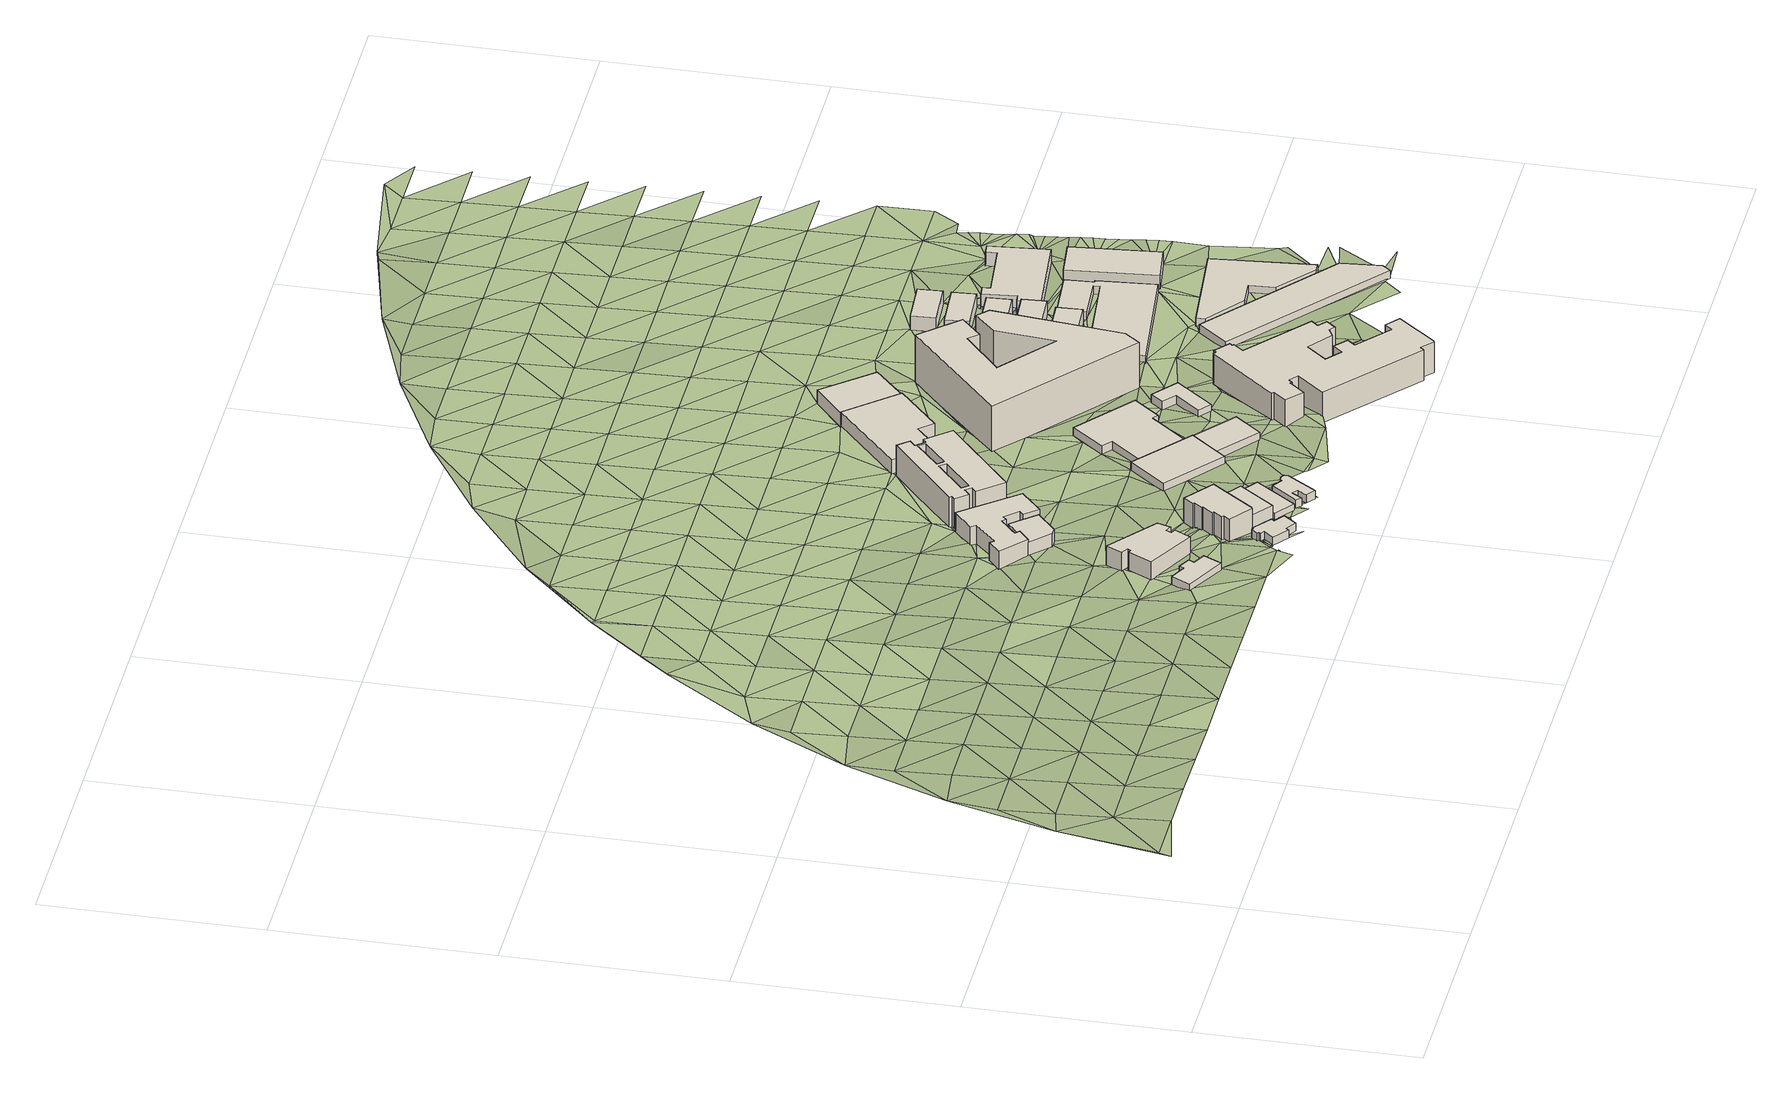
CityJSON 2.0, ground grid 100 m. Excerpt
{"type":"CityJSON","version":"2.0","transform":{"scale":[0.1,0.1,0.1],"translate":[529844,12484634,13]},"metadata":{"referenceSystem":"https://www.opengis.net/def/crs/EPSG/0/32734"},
"CityObjects":{
"building1":{"type":"Building","attributes":{"address":"2 Hares Avenue Salt River Cape Town","building":"house","building:levels":1,"building_height":4.1,"plus_code":"4FRW3F94+2GC","ground_height":26.88,"roof_height":30.98},"geometry":[{"type":"Solid","lod":"1","boundaries":[[[[0,1,2,3]],[[1,4,5,2]],[[4,6,7,5]],[[6,8,9,7]],[[8,10,11,9]],[[10,12,13,11]],[[12,14,15,13]],[[14,0,3,15]],[[3,2,5,7,9,11,13,15]],[[14,12,10,8,6,4,1,0]]]]}]},
"building2":{"type":"Building","attributes":{"address":"326 Victoria Road Salt River Cape Town","building":"apartments","building:levels":3,"building_height":9.7,"plus_code":"4FRW3F94+4H6","ground_height":25.45,"roof_height":35.15},"geometry":[{"type":"Solid","lod":"1","boundaries":[[[[16,17,18,19]],[[17,20,21,18]],[[20,22,23,21]],[[22,24,25,23]],[[24,26,27,25]],[[26,28,29,27]],[[28,30,31,29]],[[30,32,33,31]],[[32,34,35,33]],[[34,36,37,35]],[[36,38,39,37]],[[38,16,19,39]],[[19,18,21,23,25,27,29,31,33,35,37,39]],[[38,36,34,32,30,28,26,24,22,20,17,16]]]]}]},
"building3":{"type":"Building","attributes":{"address":"Hares Avenue Salt River Cape Town","building":"house","building:levels":1,"building_height":4.1,"plus_code":"4FRW3F84+WMF","ground_height":27.66,"roof_height":31.76},"geometry":[{"type":"Solid","lod":"1","boundaries":[[[[40,41,42,43]],[[41,44,45,42]],[[44,46,47,45]],[[46,48,49,47]],[[48,50,51,49]],[[50,52,53,51]],[[52,54,55,53]],[[54,56,57,55]],[[56,58,59,57]],[[58,60,61,59]],[[60,62,63,61]],[[62,64,65,63]],[[64,66,67,65]],[[66,40,43,67]],[[43,42,45,47,49,51,53,55,57,59,61,63,65,67]],[[66,64,62,60,58,56,54,52,50,48,46,44,41,40]]]]}]},
"building4":{"type":"Building","attributes":{"address":"259 Victoria Road Salt River 7925 Salt River","building":"retail","building:levels":2,"building_height":6.9,"plus_code":"4FRW3F94+8J2","ground_height":22.72,"roof_height":29.62},"geometry":[{"type":"Solid","lod":"1","boundaries":[[[[68,69,70,71]],[[69,72,73,70]],[[72,74,75,73]],[[74,76,77,75]],[[76,78,79,77]],[[78,68,71,79]],[[71,70,73,75,77,79]],[[78,76,74,72,69,68]]]]}]},
"building5":{"type":"Building","attributes":{"building":"commercial","building:levels":4,"building_height":12.5,"plus_code":"4FRW3F94+2M9","ground_height":25.66,"roof_height":38.16},"geometry":[{"type":"Solid","lod":"1","boundaries":[[[[80,81,82,83]],[[81,84,85,82]],[[84,86,87,85]],[[86,88,89,87]],[[88,90,91,89]],[[90,92,93,91]],[[92,94,95,93]],[[94,96,97,95]],[[96,98,99,97]],[[98,100,101,99]],[[100,102,103,101]],[[102,104,105,103]],[[104,106,107,105]],[[106,80,83,107]],[[83,82,85,87,89,91,93,95,97,99,101,103,105,107]],[[106,104,102,100,98,96,94,92,90,88,86,84,81,80]]]]}]},
"building6":{"type":"Building","attributes":{"address":"256 Victoria Road Salt River Cape Town","building":"office","building:levels":3,"building_height":9.7,"plus_code":"4FRW3F94+9J7","ground_height":21.53,"roof_height":31.23},"geometry":[{"type":"Solid","lod":"1","boundaries":[[[[108,109,110,111]],[[109,112,113,110]],[[112,114,115,113]],[[114,116,117,115]],[[116,118,119,117]],[[118,120,121,119]],[[120,122,123,121]],[[122,124,125,123]],[[124,126,127,125]],[[126,128,129,127]],[[128,130,131,129]],[[130,132,133,131]],[[132,134,135,133]],[[134,136,137,135]],[[136,138,139,137]],[[138,108,111,139]],[[111,110,113,115,117,119,121,123,125,127,129,131,133,135,137,139]],[[138,136,134,132,130,128,126,124,122,120,118,116,114,112,109,108]]]]}]},
"building7":{"type":"Building","attributes":{"building":"retail","building:levels":2,"building_height":6.9,"plus_code":"4FRW3F84+XPP","ground_height":26.93,"roof_height":33.83},"geometry":[{"type":"Solid","lod":"1","boundaries":[[[[140,141,142,143]],[[141,144,145,142]],[[144,146,147,145]],[[146,140,143,147]],[[143,142,145,147]],[[146,144,141,140]]]]}]},
"building8":{"type":"Building","attributes":{"address":"Salt River","building":"retail","building:levels":1,"building_height":4.1,"plus_code":"4FRW3F84+XQ4","ground_height":26.2,"roof_height":30.3},"geometry":[{"type":"Solid","lod":"1","boundaries":[[[[148,149,150,151]],[[149,152,153,150]],[[152,154,155,153]],[[154,156,157,155]],[[156,158,159,157]],[[158,148,151,159]],[[151,150,153,155,157,159]],[[158,156,154,152,149,148]]]]}]},
"building9":{"type":"Building","attributes":{"address":"Salt River","building":"house","building:levels":1,"building_height":4.1,"plus_code":"4FRW3F84+WRF","ground_height":27.45,"roof_height":31.55},"geometry":[{"type":"Solid","lod":"1","boundaries":[[[[160,161,162,163]],[[161,164,165,162]],[[164,166,167,165]],[[166,168,169,167]],[[168,170,171,169]],[[170,172,173,171]],[[172,174,175,173]],[[174,176,177,175]],[[176,178,179,177]],[[178,180,181,179]],[[180,182,183,181]],[[182,160,163,183]],[[163,162,165,167,169,171,173,175,177,179,181,183]],[[182,180,178,176,174,172,170,168,166,164,161,160]]]]}]},
"building10":{"type":"Building","attributes":{"address":"Manhattan Centre 60 Hopkins Street Salt River Cape Town","building":"industrial","building:levels":5,"building_height":15.3,"plus_code":"4FRW3F94+CQP","ground_height":20.3,"roof_height":35.6},"geometry":[{"type":"Solid","lod":"1","boundaries":[[[[184,185,186,187]],[[185,188,189,186]],[[188,190,191,189]],[[190,192,193,191]],[[192,194,195,193]],[[194,196,197,195]],[[196,198,199,197]],[[198,200,201,199]],[[200,202,203,201]],[[202,204,205,203]],[[204,206,207,205]],[[206,208,209,207]],[[208,210,211,209]],[[210,184,187,211]],[[212,213,214,215]],[[213,216,217,214]],[[216,218,219,217]],[[218,212,215,219]],[[220,221,222,223]],[[221,224,225,222]],[[224,226,227,225]],[[226,220,223,227]],[[187,186,189,191,193,195,197,199,201,203,205,207,209,211],[215,214,217,219],[223,222,225,227]],[[210,208,206,204,202,200,198,196,194,192,190,188,185,184],[218,216,213,212],[226,224,221,220]]]]}]},
"building11":{"type":"Building","attributes":{"address":"261B Victoria Road Salt River Cape Town","building":"retail","building:levels":1,"building_height":4.1,"plus_code":"4FRW3F94+4V9","ground_height":23.74,"roof_height":27.84},"geometry":[{"type":"Solid","lod":"1","boundaries":[[[[228,229,230,231]],[[229,232,233,230]],[[232,234,235,233]],[[234,236,237,235]],[[236,228,231,237]],[[231,230,233,235,237]],[[236,234,232,229,228]]]]}]},
"building12":{"type":"Building","attributes":{"address":"261 Victoria Road Salt River Cape Town","building":"retail","building:levels":1,"building_height":4.1,"plus_code":"4FRW3F94+3X5","ground_height":23.4,"roof_height":27.5},"geometry":[{"type":"Solid","lod":"1","boundaries":[[[[238,239,240,241]],[[239,242,243,240]],[[242,244,245,243]],[[244,238,241,245]],[[241,240,243,245]],[[244,242,239,238]]]]}]},
"building13":{"type":"Building","attributes":{"building":"industrial","building:levels":1,"building_height":4.1,"plus_code":"4FRW3F94+5XX","ground_height":22.03,"roof_height":26.13},"geometry":[{"type":"Solid","lod":"1","boundaries":[[[[246,247,248,249]],[[247,250,251,248]],[[250,252,253,251]],[[252,254,255,253]],[[254,256,257,255]],[[256,258,259,257]],[[258,260,261,259]],[[260,246,249,261]],[[249,248,251,253,255,257,259,261]],[[260,258,256,254,252,250,247,246]]]]}]},
"building14":{"type":"Building","attributes":{"address":"48 Hopkins Street Salt River Cape Town","building":"industrial","building:levels":2,"building_height":6.9,"plus_code":"4FRW3F94+JW5","ground_height":19.56,"roof_height":26.46},"geometry":[{"type":"Solid","lod":"1","boundaries":[[[[262,263,264,265]],[[263,266,267,264]],[[266,268,269,267]],[[268,270,271,269]],[[270,272,273,271]],[[272,274,275,273]],[[274,276,277,275]],[[276,262,265,277]],[[265,264,267,269,271,273,275,277]],[[276,274,272,270,268,266,263,262]]]]}]},
"building15":{"type":"Building","attributes":{"building":"yes","building:levels":1,"building_height":4.1,"plus_code":"4FRW3F95+44F","ground_height":21.53,"roof_height":25.63},"geometry":[{"type":"Solid","lod":"1","boundaries":[[[[278,279,280,281]],[[279,282,283,280]],[[282,284,285,283]],[[284,286,287,285]],[[286,288,289,287]],[[288,278,281,289]],[[281,280,283,285,287,289]],[[288,286,284,282,279,278]]]]}]},
"building16":{"type":"Building","attributes":{"address":"The Herringbone Salt River Cape Town","building":"apartments","building:levels":8,"building:flats":"398","building_height":23.7,"plus_code":"4FRW3F95+92G","ground_height":19.68,"roof_height":43.38},"geometry":[{"type":"Solid","lod":"1","boundaries":[[[[290,291,292,293]],[[291,294,295,292]],[[294,296,297,295]],[[296,298,299,297]],[[298,300,301,299]],[[300,302,303,301]],[[302,304,305,303]],[[304,306,307,305]],[[306,308,309,307]],[[308,310,311,309]],[[310,312,313,311]],[[312,290,293,313]],[[293,292,295,297,299,301,303,305,307,309,311,313]],[[312,310,308,306,304,302,300,298,296,294,291,290]]]]}]},
"building17":{"type":"Building","attributes":{"address":"Rex Trueform Office Park 263 Victoria Road Salt River 7925 Cape Town","building":"commercial","building:levels":5,"building_height":15.3,"plus_code":"4FRW3F85+W5V","ground_height":21.97,"roof_height":37.27},"geometry":[{"type":"Solid","lod":"1","boundaries":[[[[314,315,316,317]],[[315,318,319,316]],[[318,320,321,319]],[[320,322,323,321]],[[322,324,325,323]],[[324,326,327,325]],[[326,328,329,327]],[[328,330,331,329]],[[330,332,333,331]],[[332,334,335,333]],[[334,336,337,335]],[[336,338,339,337]],[[338,340,341,339]],[[340,342,343,341]],[[342,344,345,343]],[[344,346,347,345]],[[346,348,349,347]],[[348,350,351,349]],[[350,352,353,351]],[[352,354,355,353]],[[354,356,357,355]],[[356,358,359,357]],[[358,360,361,359]],[[360,362,363,361]],[[362,364,365,363]],[[364,366,367,365]],[[366,368,369,367]],[[368,370,371,369]],[[370,372,373,371]],[[372,374,375,373]],[[374,376,377,375]],[[376,378,379,377]],[[378,380,381,379]],[[380,382,383,381]],[[382,314,317,383]],[[317,316,319,321,323,325,327,329,331,333,335,337,339,341,343,345,347,349,351,353,355,357,359,361,363,365,367,369,371,373,375,377,379,381,383]],[[382,380,378,376,374,372,370,368,366,364,362,360,358,356,354,352,350,348,346,344,342,340,338,336,334,332,330,328,326,324,322,320,318,315,314]]]]}]},
"building18":{"type":"Building","attributes":{"address":"46 Hopkins Street Salt River Cape Town","building":"industrial","building:levels":2,"building_height":6.9,"plus_code":"4FRW3F95+J2G","ground_height":18.73,"roof_height":25.63},"geometry":[{"type":"Solid","lod":"1","boundaries":[[[[384,385,386,387]],[[385,388,389,386]],[[388,390,391,389]],[[390,384,387,391]],[[387,386,389,391]],[[390,388,385,384]]]]}]},
"building19":{"type":"Building","attributes":{"building":"retail","building:levels":2,"building_height":6.9,"plus_code":"4FRW3F95+984","ground_height":19.6,"roof_height":26.5},"geometry":[{"type":"Solid","lod":"1","boundaries":[[[[392,393,394,395]],[[393,396,397,394]],[[396,398,399,397]],[[398,392,395,399]],[[395,394,397,399]],[[398,396,393,392]]]]}]},
"building20":{"type":"Building","attributes":{"address":"33 Yew Street Salt River Cape Town","building":"industrial","building:levels":2,"building_height":6.9,"plus_code":"4FRW3F95+C85","ground_height":19.14,"roof_height":26.04},"geometry":[{"type":"Solid","lod":"1","boundaries":[[[[400,401,402,403]],[[401,404,405,402]],[[404,406,407,405]],[[406,400,403,407]],[[403,402,405,407]],[[406,404,401,400]]]]}]},
"building21":{"type":"Building","attributes":{"address":"Salt Orchard 45 Yew Street Salt River Cape Town","building":"retail","building:levels":1,"building_height":4.1,"plus_code":"4FRW3F95+79G","ground_height":19.11,"roof_height":23.21},"geometry":[{"type":"Solid","lod":"1","boundaries":[[[[408,409,410,411]],[[409,412,413,410]],[[412,414,415,413]],[[414,416,417,415]],[[416,418,419,417]],[[418,420,421,419]],[[420,422,423,421]],[[422,424,425,423]],[[424,426,427,425]],[[426,408,411,427]],[[411,410,413,415,417,419,421,423,425,427]],[[426,424,422,420,418,416,414,412,409,408]]]]}]},
"building22":{"type":"Building","attributes":{"building":"industrial","building:levels":1,"building_height":4.1,"plus_code":"4FRW3F95+2FP","ground_height":20.63,"roof_height":24.73},"geometry":[{"type":"Solid","lod":"1","boundaries":[[[[428,429,430,431]],[[429,432,433,430]],[[432,434,435,433]],[[434,436,437,435]],[[436,428,431,437]],[[431,430,433,435,437]],[[436,434,432,429,428]]]]}]},
"building23":{"type":"Building","attributes":{"address":"25 Yew Street Salt River Cape Town","building":"industrial","building:levels":2,"building_height":6.9,"plus_code":"4FRW3F95+F89","ground_height":19.14,"roof_height":26.04},"geometry":[{"type":"Solid","lod":"1","boundaries":[[[[438,439,440,441]],[[439,442,443,440]],[[442,444,445,443]],[[444,438,441,445]],[[441,440,443,445]],[[444,442,439,438]]]]}]},
"building24":{"type":"Building","attributes":{"address":"21 Yew Street Salt River Cape Town","building":"industrial","building:levels":2,"building_height":6.9,"plus_code":"4FRW3F95+G96","ground_height":18.76,"roof_height":25.66},"geometry":[{"type":"Solid","lod":"1","boundaries":[[[[446,447,448,449]],[[447,450,451,448]],[[450,452,453,451]],[[452,446,449,453]],[[449,448,451,453]],[[452,450,447,446]]]]}]},
"building25":{"type":"Building","attributes":{"address":"9 Yew Street Salt River Cape Town","building":"industrial","building:levels":2,"building_height":6.9,"plus_code":"4FRW3F95+H9C","ground_height":18.15,"roof_height":25.05},"geometry":[{"type":"Solid","lod":"1","boundaries":[[[[454,455,456,457]],[[455,458,459,456]],[[458,460,461,459]],[[460,454,457,461]],[[457,456,459,461]],[[460,458,455,454]]]]}]},
"building26":{"type":"Building","attributes":{"address":"Salt Orchard","building":"retail","building:levels":1,"building_height":4.1,"plus_code":"4FRW3F95+3HF","ground_height":19.33,"roof_height":23.43},"geometry":[{"type":"Solid","lod":"1","boundaries":[[[[462,463,464,465]],[[463,466,467,464]],[[466,468,469,467]],[[468,470,471,469]],[[470,472,473,471]],[[472,474,475,473]],[[474,476,477,475]],[[476,462,465,477]],[[465,464,467,469,471,473,475,477]],[[476,474,472,470,468,466,463,462]]]]}]},
"building27":{"type":"Building","attributes":{"address":"Zip Zap Academy 6 Shannon Street Salt River Cape Town","building":"office","building:levels":2,"building_height":6.9,"plus_code":"4FRW3F95+FF9","ground_height":17.15,"roof_height":24.05},"geometry":[{"type":"Solid","lod":"1","boundaries":[[[[478,479,480,481]],[[479,482,483,480]],[[482,484,485,483]],[[484,486,487,485]],[[486,488,489,487]],[[488,490,491,489]],[[490,492,493,491]],[[492,494,495,493]],[[494,496,497,495]],[[496,478,481,497]],[[481,480,483,485,487,489,491,493,495,497]],[[496,494,492,490,488,486,484,482,479,478]]]]}]},
"building28":{"type":"Building","attributes":{"address":"8 Briar Road Salt River Cape Town","building":"industrial","building:levels":2,"building_height":6.9,"plus_code":"4FRW3F95+8H6","ground_height":18.3,"roof_height":25.2},"geometry":[{"type":"Solid","lod":"1","boundaries":[[[[498,499,500,501]],[[499,502,503,500]],[[502,504,505,503]],[[504,498,501,505]],[[501,500,503,505]],[[504,502,499,498]]]]}]},
"terrain1":{"type":"TINRelief","geometry":[{"type":"CompositeSurface","lod":"1","boundaries":[[[506,507,508]],[[507,506,509]],[[510,506,508]],[[509,506,510]],[[510,511,509]],[[508,512,510]],[[513,509,511]],[[513,514,509]],[[510,515,511]],[[510,512,516]],[[510,516,515]],[[517,513,511]],[[511,515,517]],[[513,517,514]],[[518,516,512]],[[519,514,517]],[[520,515,516]],[[518,521,516]],[[514,519,522]],[[515,520,517]],[[516,521,520]],[[522,523,514]],[[519,517,524]],[[521,518,525]],[[520,526,517]],[[519,524,522]],[[524,517,526]],[[521,527,520]],[[521,525,528]],[[529,523,522]],[[529,522,524]],[[521,528,527]],[[526,520,530]],[[520,527,530]],[[531,523,529]],[[532,524,526]],[[533,528,525]],[[531,534,523]],[[524,532,529]],[[532,526,530]],[[528,535,527]],[[523,534,536]],[[528,533,535]],[[529,537,531]],[[529,532,538]],[[530,527,539]],[[527,535,540]],[[529,538,537]],[[534,531,541]],[[527,540,539]],[[532,530,542]],[[535,533,543]],[[541,531,537]],[[541,536,534]],[[542,538,532]],[[542,530,539]],[[543,540,535]],[[533,544,543]],[[545,537,538]],[[546,536,541]],[[547,539,540]],[[545,538,542]],[[547,540,543]],[[541,537,548]],[[545,549,537]],[[536,546,550]],[[551,542,539]],[[547,552,539]],[[553,543,544]],[[548,546,541]],[[548,537,549]],[[551,539,552]],[[554,545,542]],[[553,544,555]],[[556,547,543]],[[557,546,548]],[[554,542,551]],[[558,549,545]],[[556,543,553]],[[559,552,547]],[[546,560,550]],[[546,557,560]],[[545,554,558]],[[561,548,549]],[[551,552,559]],[[547,556,559]],[[555,562,553]],[[561,549,558]],[[563,557,548]],[[554,551,564]],[[550,560,565]],[[553,566,556]],[[564,551,559]],[[563,548,561]],[[566,553,562]],[[567,560,557]],[[558,554,568]],[[556,569,559]],[[564,568,554]],[[557,563,567]],[[569,556,566]],[[565,570,550]],[[565,560,571]],[[561,558,572]],[[564,559,573]],[[568,572,558]],[[574,566,562]],[[567,571,560]],[[559,569,573]],[[563,561,575]],[[566,576,569]],[[572,575,561]],[[576,566,574]],[[568,564,577]],[[571,570,565]],[[564,573,578]],[[14,569,576]],[[567,563,579]],[[568,577,572]],[[575,579,563]],[[577,564,578]],[[569,14,580]],[[581,573,569]],[[582,576,574]],[[570,571,583]],[[581,569,580]],[[571,567,584]],[[580,14,10]],[[10,14,585]],[[579,586,567]],[[575,572,587]],[[578,573,588]],[[572,577,589]],[[590,580,10]],[[583,571,584]],[[574,591,582]],[[584,567,586]],[[581,588,573]],[[579,575,587]],[[574,592,591]],[[580,593,581]],[[572,589,587]],[[594,590,595]],[[596,577,578]],[[597,580,590]],[[593,598,581]],[[570,583,599]],[[593,600,598]],[[578,588,601]],[[591,602,582]],[[594,597,590]],[[594,582,603]],[[588,581,28]],[[586,579,604]],[[578,601,596]],[[605,583,584]],[[591,606,607]],[[603,582,602]],[[577,608,589]],[[587,604,579]],[[597,594,603]],[[609,602,610]],[[608,577,596]],[[583,605,599]],[[611,602,609]],[[612,613,609]],[[614,612,609]],[[603,602,611]],[[611,609,613]],[[584,586,615]],[[587,589,616]],[[28,617,588]],[[612,618,613]],[[604,619,586]],[[620,596,601]],[[601,588,621]],[[622,623,624]],[[611,613,625]],[[609,626,614]],[[627,603,611]],[[628,597,603]],[[628,623,597]],[[629,624,623]],[[608,596,630]],[[608,616,589]],[[44,627,611]],[[631,570,599]],[[627,632,603]],[[605,584,615]],[[40,627,44]],[[633,632,627]],[[44,41,40]],[[617,28,634]],[[615,586,619]],[[628,603,632]],[[635,608,630]],[[620,601,621]],[[621,588,617]],[[629,623,636]],[[637,627,40]],[[638,604,587]],[[634,629,639]],[[640,628,632]],[[623,628,636]],[[641,637,40]],[[639,629,642]],[[616,638,587]],[[608,635,643]],[[599,605,644]],[[141,637,641]],[[629,636,642]],[[641,645,646]],[[616,608,647]],[[648,636,628]],[[86,634,639]],[[649,646,650]],[[651,619,604]],[[643,647,608]],[[617,652,621]],[[641,653,141]],[[615,644,605]],[[654,641,646]],[[655,656,78]],[[639,642,86]],[[642,636,90]],[[641,654,653]],[[649,654,646]],[[638,651,604]],[[657,652,617]],[[78,658,655]],[[647,128,616]],[[649,659,654]],[[660,634,86]],[[617,634,661]],[[658,78,662]],[[599,663,631]],[[652,657,664]],[[599,644,663]],[[659,649,665]],[[666,662,78]],[[667,615,619]],[[668,638,616]],[[669,662,666]],[[651,670,619]],[[666,78,664]],[[665,671,659]],[[617,661,657]],[[672,669,666]],[[657,673,664]],[[661,634,660]],[[128,668,616]],[[673,666,664]],[[615,667,644]],[[86,674,660]],[[667,619,670]],[[675,170,166]],[[671,160,659]],[[638,676,651]],[[170,168,166]],[[140,677,674]],[[657,678,673]],[[128,679,680]],[[128,681,679]],[[677,140,146]],[[676,638,668]],[[668,128,680]],[[682,680,679]],[[663,644,683]],[[659,160,156]],[[681,128,684]],[[657,661,678]],[[651,685,670]],[[686,681,687]],[[667,683,644]],[[687,681,684]],[[678,684,673]],[[688,660,674]],[[687,689,686]],[[690,174,172]],[[663,691,631]],[[661,660,692]],[[685,651,676]],[[160,182,180]],[[674,677,688]],[[156,160,180]],[[687,684,693]],[[694,690,695]],[[696,677,156]],[[156,180,178]],[[174,690,694]],[[683,697,663]],[[178,694,156]],[[692,660,688]],[[693,684,698]],[[178,176,694]],[[174,694,176]],[[688,677,696]],[[667,670,699]],[[696,156,694]],[[678,698,684]],[[700,670,685]],[[701,702,703]],[[704,676,668]],[[678,661,705]],[[668,680,194]],[[691,663,697]],[[692,705,661]],[[699,683,667]],[[699,670,700]],[[676,704,685]],[[691,706,631]],[[702,701,707]],[[678,708,698]],[[696,694,709]],[[688,696,710]],[[710,692,688]],[[711,712,713]],[[694,711,709]],[[697,683,714]],[[705,708,678]],[[705,692,229]],[[704,668,194]],[[715,713,712]],[[700,685,716]],[[717,693,698]],[[714,683,699]],[[696,709,710]],[[709,711,713]],[[716,685,704]],[[691,697,718]],[[719,720,220]],[[721,698,708]],[[229,708,705]],[[697,714,718]],[[699,700,722]],[[709,723,710]],[[724,700,716]],[[220,720,725]],[[713,715,726]],[[717,698,721]],[[708,229,247]],[[716,704,727]],[[229,728,247]],[[713,729,709]],[[706,691,730]],[[194,727,704]],[[229,731,728]],[[722,714,699]],[[718,730,691]],[[722,700,724]],[[723,709,729]],[[732,185,190]],[[185,192,190]],[[192,727,194]],[[733,721,708]],[[247,728,734]],[[735,728,731]],[[736,727,192]],[[192,185,736]],[[713,737,729]],[[733,708,247]],[[713,726,737]],[[738,716,727]],[[739,718,714]],[[738,724,716]],[[706,730,740]],[[741,717,721]],[[185,742,736]],[[714,722,743]],[[717,742,185]],[[736,742,744]],[[741,721,745]],[[739,714,743]],[[721,733,745]],[[746,730,718]],[[722,724,747]],[[733,247,246]],[[748,735,731]],[[737,749,729]],[[749,244,729]],[[726,750,737]],[[742,717,751]],[[747,724,738]],[[717,741,752]],[[753,731,244]],[[754,750,726]],[[749,737,755]],[[718,739,746]],[[745,733,246]],[[748,756,735]],[[748,731,753]],[[706,740,757]],[[244,749,755]],[[740,730,758]],[[743,722,759]],[[263,738,727]],[[755,737,760]],[[752,751,717]],[[751,761,742]],[[759,722,747]],[[762,244,755]],[[750,754,763]],[[746,758,730]],[[762,753,244]],[[748,753,764]],[[745,246,765]],[[766,750,767]],[[743,768,739]],[[750,763,767]],[[747,738,263]],[[762,764,753]],[[768,743,759]],[[745,769,741]],[[764,770,748]],[[770,771,748]],[[772,767,763]],[[748,771,773]],[[246,773,765]],[[758,757,740]],[[739,774,746]],[[762,755,775]],[[771,770,773]],[[764,282,770]],[[759,747,776]],[[774,739,768]],[[752,741,777]],[[778,751,752]],[[263,776,747]],[[765,769,745]],[[773,770,779]],[[758,746,780]],[[781,775,755]],[[768,759,782]],[[762,775,288]],[[780,746,774]],[[773,769,765]],[[769,773,779]],[[778,783,751]],[[759,776,782]],[[784,757,758]],[[776,263,390]],[[785,779,288]],[[774,768,786]],[[787,788,789]],[[775,781,288]],[[784,758,780]],[[769,779,785]],[[778,752,777]],[[787,790,788]],[[786,768,782]],[[791,288,781]],[[781,792,791]],[[793,780,774]],[[794,795,796]],[[787,797,790]],[[798,796,799]],[[784,800,757]],[[776,801,782]],[[787,802,797]],[[799,796,795]],[[803,783,778]],[[786,793,774]],[[776,390,801]],[[346,350,348]],[[785,288,804]],[[804,288,791]],[[805,769,785]],[[346,806,807]],[[791,350,807]],[[346,807,350]],[[784,780,808]],[[802,809,797]],[[769,805,810]],[[803,778,777]],[[786,782,811]],[[802,812,809]],[[807,806,813]],[[803,801,390]],[[797,809,814]],[[793,808,780]],[[791,807,804]],[[805,785,804]],[[801,811,782]],[[800,784,815]],[[800,816,757]],[[817,809,812]],[[793,786,818]],[[819,799,795]],[[820,821,813]],[[784,808,815]],[[809,817,821]],[[805,822,810]],[[823,803,777]],[[807,824,804]],[[786,811,818]],[[312,799,819]],[[801,803,823]],[[825,777,312]],[[807,813,826]],[[826,813,821]],[[824,807,826]],[[827,810,822]],[[828,810,827]],[[821,817,826]],[[777,825,823]],[[808,793,829]],[[815,830,800]],[[818,829,793]],[[805,804,831]],[[428,804,824]],[[811,801,832]],[[817,833,834]],[[823,835,801]],[[830,816,800]],[[827,822,836]],[[312,837,825]],[[819,837,312]],[[817,834,826]],[[815,808,838]],[[832,818,811]],[[834,824,826]],[[828,827,839]],[[828,840,819]],[[829,841,808]],[[801,835,832]],[[831,804,428]],[[828,839,842]],[[843,828,842]],[[822,392,836]],[[830,815,838]],[[825,844,823]],[[841,838,808]],[[840,828,843]],[[829,818,845]],[[837,819,840]],[[846,843,842]],[[839,827,393]],[[835,823,847]],[[845,818,832]],[[848,831,428]],[[844,825,837]],[[840,843,846]],[[428,849,848]],[[830,850,816]],[[822,851,392]],[[805,831,852]],[[853,824,834]],[[854,841,829]],[[837,840,855]],[[856,849,428]],[[850,830,838]],[[847,823,844]],[[846,842,406]],[[855,857,837]],[[835,858,832]],[[845,854,829]],[[837,857,859]],[[860,839,393]],[[847,858,835]],[[428,861,856]],[[851,822,426]],[[837,859,844]],[[442,855,840]],[[852,831,848]],[[816,850,862]],[[392,863,393]],[[863,392,851]],[[853,864,824]],[[838,841,865]],[[866,845,832]],[[406,439,846]],[[854,867,841]],[[393,863,860]],[[868,853,834]],[[857,452,859]],[[832,858,866]],[[428,869,861]],[[850,838,865]],[[450,855,442]],[[865,841,867]],[[852,848,870]],[[860,871,406]],[[872,856,861]],[[854,845,873]],[[847,844,874]],[[439,406,875]],[[406,871,876]],[[406,876,875]],[[439,875,442]],[[872,861,877]],[[874,858,847]],[[875,876,878]],[[859,452,879]],[[845,866,873]],[[863,418,860]],[[875,878,442]],[[816,862,880]],[[850,881,862]],[[424,851,426]],[[476,870,848]],[[871,860,418]],[[882,442,878]],[[450,442,882]],[[869,877,861]],[[867,854,883]],[[458,874,844]],[[884,450,882]],[[884,452,450]],[[881,850,865]],[[879,452,884]],[[885,866,858]],[[886,852,870]],[[873,883,854]],[[887,884,882]],[[887,879,884]],[[877,869,888]],[[874,885,858]],[[871,418,889]],[[886,414,852]],[[862,881,890]],[[870,476,886]],[[414,886,891]],[[416,414,891]],[[865,867,892]],[[873,866,893]],[[891,418,416]],[[883,894,867]],[[869,895,888]],[[886,889,891]],[[896,864,897]],[[898,879,887]],[[891,889,418]],[[890,880,862]],[[898,887,899]],[[885,893,866]],[[889,900,871]],[[458,879,901]],[[881,865,892]],[[892,867,894]],[[874,458,901]],[[902,869,896]],[[903,883,873]],[[869,904,895]],[[886,476,905]],[[885,874,901]],[[893,903,873]],[[901,879,898]],[[881,906,890]],[[907,898,899]],[[908,476,895]],[[909,894,883]],[[906,881,892]],[[893,885,910]],[[911,908,895]],[[903,909,883]],[[900,889,499]],[[912,880,890]],[[476,913,905]],[[499,905,914]],[[901,910,885]],[[907,915,898]],[[476,908,913]],[[912,890,906]],[[916,499,914]],[[898,488,901]],[[914,905,917]],[[898,915,488]],[[892,894,918]],[[903,893,919]],[[909,920,894]],[[913,917,905]],[[900,499,921]],[[893,910,919]],[[922,916,914]],[[906,892,918]],[[921,488,900]],[[918,894,920]],[[923,914,917]],[[923,924,914]],[[925,499,916]],[[909,903,926]],[[924,922,914]],[[901,488,927]],[[921,499,928]],[[910,901,927]],[[919,926,903]],[[916,922,929]],[[916,929,930]],[[916,930,931]],[[912,906,932]],[[925,916,931]],[[488,921,933]],[[925,928,499]],[[880,912,934]],[[920,909,935]],[[927,488,936]],[[488,933,936]],[[918,932,906]],[[937,921,928]],[[910,938,919]],[[921,937,939]],[[926,935,909]],[[921,939,940]],[[921,940,941]],[[933,921,941]],[[927,938,910]],[[933,942,936]],[[942,943,936]],[[932,944,912]],[[936,945,927]],[[943,946,936]],[[936,946,947]],[[918,920,948]],[[926,919,949]],[[945,936,947]],[[935,950,920]],[[880,934,951]],[[912,944,934]],[[949,919,938]],[[932,918,948]],[[927,945,952]],[[948,920,950]],[[926,953,935]],[[953,926,949]],[[927,952,954]],[[944,932,955]],[[927,956,938]],[[950,935,957]],[[955,932,948]],[[934,944,951]],[[949,938,956]],[[957,935,953]],[[927,954,956]],[[951,944,958]],[[950,959,948]],[[944,955,958]],[[953,949,960]],[[959,950,957]],[[948,961,955]],[[953,962,957]],[[958,963,951]],[[961,948,959]],[[958,955,964]],[[965,959,957]],[[964,955,961]],[[963,958,966]],[[963,967,951]],[[968,961,959]],[[966,958,964]],[[964,961,969]],[[970,963,966]],[[970,967,963]],[[971,966,964]],[[972,970,966]],[[973,967,970]]]}]}
},
"vertices":[
[2134,654,176],[2325,558,176],[2325,558,217],[2134,654,217],[2367,641,176],[2367,641,217],[2308,671,176],[2308,671,217],[2322,697,176],[2322,697,217],[2264,727,176],[2264,727,217],[2253,705,176],[2253,705,217],[2179,742,176],[2179,742,217],
[2438,714,161],[2479,790,161],[2479,790,258],[2438,714,258],[2456,800,161],[2456,800,258],[2468,825,161],[2468,825,258],[2497,811,161],[2497,811,258],[2517,873,161],[2517,873,258],[2296,1049,161],[2296,1049,258],[2257,974,161],[2257,974,258],[2290,955,161],[2290,955,258],[2283,940,161],[2283,940,258],[2268,947,161],[2268,947,258],[2211,837,161],[2211,837,258],
[2611,483,184],[2605,476,184],[2605,476,225],[2611,483,225],[2596,482,184],[2596,482,225],[2573,453,184],[2573,453,225],[2581,447,184],[2581,447,225],[2574,438,184],[2574,438,225],[2591,427,184],[2591,427,225],[2555,382,184],[2555,382,225],[2626,327,184],[2626,327,225],[2636,340,184],[2636,340,225],[2686,310,184],[2686,310,225],[2732,369,184],[2732,369,225],[2685,403,184],[2685,403,225],[2695,417,184],[2695,417,225],
[2396,1444,134],[2339,1395,134],[2339,1395,203],[2396,1444,203],[2432,1310,134],[2432,1310,203],[2464,1309,134],[2464,1309,203],[2565,1396,134],[2565,1396,203],[2468,1507,134],[2468,1507,203],
[2673,500,164],[2796,663,164],[2796,663,288],[2673,500,288],[2819,692,164],[2819,692,288],[2686,794,164],[2686,794,288],[2650,748,164],[2650,748,288],[2657,742,164],[2657,742,288],[2629,705,164],[2629,705,288],[2634,701,164],[2634,701,288],[2596,653,164],[2596,653,288],[2603,647,164],[2603,647,288],[2571,605,164],[2571,605,288],[2580,598,164],[2580,598,288],[2560,572,164],[2560,572,288],[2664,492,164],[2664,492,288],
[2339,1395,122],[2396,1444,122],[2396,1444,219],[2339,1395,219],[2377,1462,122],[2377,1462,219],[2459,1534,122],[2459,1534,219],[2475,1518,122],[2475,1518,219],[2493,1535,122],[2493,1535,219],[2547,1474,122],[2547,1474,219],[2527,1458,122],[2527,1458,219],[2582,1395,122],[2582,1395,219],[2690,1492,122],[2690,1492,219],[2486,1740,122],[2486,1740,219],[2387,1655,122],[2387,1655,219],[2403,1632,122],[2403,1632,219],[2298,1533,122],[2298,1533,219],[2282,1552,122],[2282,1552,219],[2220,1499,122],[2220,1499,219],
[2796,663,176],[2673,500,176],[2673,500,245],[2796,663,245],[2771,427,176],[2771,427,245],[2894,590,176],[2894,590,245],
[2894,590,169],[2771,427,169],[2771,427,210],[2894,590,210],[2764,416,169],[2764,416,210],[2854,350,169],[2854,350,210],[2992,538,169],[2992,538,210],[2902,604,169],[2902,604,210],
[2959,467,181],[2869,347,181],[2869,347,222],[2959,467,222],[2889,325,181],[2889,325,222],[2918,373,181],[2918,373,222],[2945,353,181],[2945,353,222],[2917,312,181],[2917,312,222],[2957,280,181],[2957,280,222],[3050,417,181],[3050,417,222],[3049,436,181],[3049,436,222],[3032,445,181],[3032,445,222],[3013,444,181],[3013,444,222],[3005,436,181],[3005,436,222],
[3051,1866,110],[2956,1976,110],[2956,1976,263],[3051,1866,263],[2936,1960,110],[2936,1960,263],[2901,2001,110],[2901,2001,263],[2932,2027,110],[2932,2027,263],[2887,2079,110],[2887,2079,263],[2529,1776,110],[2529,1776,263],[2538,1766,110],[2538,1766,263],[2522,1753,110],[2522,1753,263],[2569,1697,110],[2569,1697,263],[2599,1722,110],[2599,1722,263],[2622,1695,110],[2622,1695,263],[2597,1674,110],[2597,1674,263],[2693,1562,110],[2693,1562,263],[2762,1868,110],[2786,1840,110],[2786,1840,263],[2762,1868,263],[2637,1714,110],[2637,1714,263],[2613,1742,110],[2613,1742,263],[2898,1987,110],[2923,1959,110],[2923,1959,263],[2898,1987,263],[2801,1854,110],[2801,1854,263],[2777,1881,110],[2777,1881,263],
[3338,889,144],[3078,1103,144],[3078,1103,185],[3338,889,185],[2939,935,144],[2939,935,185],[3199,721,144],[3199,721,185],[3236,766,144],[3236,766,185],
[3338,889,141],[3236,766,141],[3236,766,182],[3338,889,182],[3422,616,141],[3422,616,182],[3522,738,141],[3522,738,182],
[3321,1402,127],[3201,1255,127],[3201,1255,168],[3321,1402,168],[3246,1219,127],[3246,1219,168],[3127,1074,127],[3127,1074,168],[3321,917,127],[3321,917,168],[3461,1088,127],[3461,1088,168],[3486,1068,127],[3486,1068,168],[3585,1188,127],[3585,1188,168],
[3436,2166,102],[3238,2390,102],[3238,2390,172],[3436,2166,172],[2908,2102,102],[2908,2102,172],[2977,2025,102],[2977,2025,172],[3002,2047,102],[3002,2047,172],[3078,1961,102],[3078,1961,172],[3172,2044,102],[3172,2044,172],[3227,1982,102],[3227,1982,172],
[3651,1133,122],[3604,1075,122],[3604,1075,163],[3651,1133,163],[3662,1028,122],[3662,1028,163],[3568,912,122],[3568,912,163],[3625,867,122],[3625,867,163],[3766,1041,122],[3766,1041,163],
[3636,2150,104],[3146,1719,104],[3146,1719,341],[3636,2150,341],[3769,1209,104],[3769,1209,341],[3827,1282,104],[3827,1282,341],[3890,1881,104],[3890,1881,341],[3838,1930,104],[3838,1930,341],[3736,1834,104],[3736,1834,341],[3711,1554,104],[3711,1554,341],[3453,1760,104],[3453,1760,341],[3651,1929,104],[3651,1929,341],[3693,1883,104],[3693,1883,341],[3796,1977,104],[3796,1977,341],
[4270,185,127],[4209,236,127],[4209,236,280],[4270,185,280],[4179,202,127],[4179,202,280],[4027,331,127],[4027,331,280],[4058,367,127],[4058,367,280],[3999,418,127],[3999,418,280],[3961,373,127],[3961,373,280],[3893,430,127],[3893,430,280],[3972,523,127],[3972,523,280],[4080,438,127],[4080,438,280],[4122,461,127],[4122,461,280],[4147,440,127],[4147,440,280],[4184,483,127],[4184,483,280],[4146,515,127],[4146,515,280],[4174,547,127],[4174,547,280],[3889,786,127],[3889,786,280],[3928,832,127],[3928,832,280],[3921,838,127],[3921,838,280],[3931,851,127],[3931,851,280],[3864,907,127],[3864,907,280],[3853,894,127],[3853,894,280],[3842,903,127],[3842,903,280],[3583,597,127],[3583,597,280],[3591,590,127],[3591,590,280],[3541,531,127],[3541,531,280],[3618,466,127],[3618,466,280],[3677,536,127],[3677,536,280],[3685,530,127],[3685,530,280],[3699,547,127],[3699,547,280],[3738,514,127],[3738,514,280],[3631,390,127],[3631,390,280],[4048,36,127],[4048,36,280],[4062,51,127],[4062,51,280],[4117,4,127],[4117,4,280],[4129,12,127],[4129,12,280],
[3238,2390,94],[3436,2166,94],[3436,2166,163],[3238,2390,163],[3590,2305,94],[3590,2305,163],[3401,2526,94],[3401,2526,163],
[4237,1547,103],[4230,1664,103],[4230,1664,172],[4237,1547,172],[4008,1651,103],[4008,1651,172],[4015,1534,103],[4015,1534,172],
[4021,1807,98],[4027,1696,98],[4027,1696,167],[4021,1807,167],[4278,1711,98],[4278,1711,167],[4271,1822,98],[4271,1822,167],
[3997,1476,98],[3979,1224,98],[3979,1224,139],[3997,1476,139],[4545,1286,98],[4545,1286,139],[4520,1555,98],[4520,1555,139],[4510,1553,98],[4510,1553,139],[4501,1686,98],[4501,1686,139],[4258,1667,98],[4258,1667,139],[4270,1539,98],[4270,1539,139],[4476,1554,98],[4476,1554,139],[4480,1525,98],[4480,1525,139],
[4246,1048,113],[4132,909,113],[4132,909,154],[4246,1048,154],[4828,342,113],[4828,342,154],[4859,380,113],[4859,380,154],[4841,564,113],[4841,564,154],
[4047,1846,98],[4261,1859,98],[4261,1859,167],[4047,1846,167],[4254,1970,98],[4254,1970,167],[4040,1957,98],[4040,1957,167],
[4049,2110,95],[4057,2002,95],[4057,2002,164],[4049,2110,164],[4278,2017,95],[4278,2017,164],[4270,2125,95],[4270,2125,164],
[4067,2149,88],[4283,2163,88],[4283,2163,157],[4067,2149,157],[4276,2274,88],[4276,2274,157],[4060,2260,88],[4060,2260,157],
[4312,1076,100],[4315,1036,100],[4315,1036,141],[4312,1076,141],[4491,901,100],[4491,901,141],[4610,910,100],[4610,910,141],[4619,794,100],[4619,794,141],[4787,652,100],[4787,652,141],[4829,656,100],[4829,656,141],[4784,1121,100],[4784,1121,141],
[4306,2004,78],[4322,1849,78],[4322,1849,147],[4306,2004,147],[4286,1845,78],[4286,1845,147],[4297,1742,78],[4297,1742,147],[4711,1784,78],[4711,1784,147],[4684,2057,78],[4684,2057,147],[4634,2052,78],[4634,2052,147],[4639,2002,78],[4639,2002,147],[4362,1974,78],[4362,1974,147],[4359,2010,78],[4359,2010,147],
[4769,1311,90],[4728,1717,90],[4728,1717,159],[4769,1311,159],[4544,1697,90],[4544,1697,159],[4584,1286,90],[4584,1286,159],
[28,352,220],[8,298,220],[278,352,224],[139,822,197],[278,602,209],[278,852,196],[528,352,228],[278,1102,184],[321,1330,172],[528,852,197],[528,602,211],[528,1102,184],[778,352,222],[528,1352,171],[778,852,195],[778,602,209],[528,1602,158],[552,1818,145],[778,1352,168],[1028,352,214],[778,1102,181],[1028,852,192],[1028,602,203],[778,1602,155],[1028,1102,179],[778,1852,143],[1028,1352,166],[1278,352,213],[778,2102,132],[1278,602,200],[829,2281,123],[1028,1852,142],[1028,1602,153],[1278,1102,177],[1278,852,188],[1028,2102,132],[1278,1352,165],[1528,602,200],[1528,352,213],[1278,1602,152],[1028,2352,122],[1528,852,185],[1278,2102,132],[1278,1852,141],[1151,2715,115],[1528,1352,163],[1528,1102,173],[1778,602,197],[1528,1602,150],[1778,352,210],[1778,852,180],[1278,2352,121],[1528,1852,139],[1778,1102,167],[1278,2602,113],[1528,2102,128],[2028,352,208],[1528,2352,118],[1778,1352,158],[1278,2852,106],[2028,602,195],[1528,2602,110],[1778,1602,147],[2028,852,179],[1513,3115,96],[1528,2852,103],[1778,1852,134],[2028,1102,165],[2278,352,203],[1778,2102,124],[2134,654,195],[2028,1602,142],[2028,1352,153],[1778,2352,114],[2211,837,176],[2257,974,176],[2325,558,190],[1528,3102,96],[1778,2852,100],[2253,705,190],[1778,2602,106],[2028,2102,119],[2278,1102,161],[2028,1852,130],[2322,697,190],[2499,353,197],[2479,280,197],[2268,947,176],[2367,641,190],[2308,671,190],[2220,1499,138],[2438,714,184],[2290,955,176],[1778,3352,84],[2283,940,176],[2278,1352,149],[2518,383,197],[2528,602,184],[2028,2352,110],[1778,3102,93],[2499,337,197],[2507,346,197],[2278,1602,138],[2534,387,197],[2528,376,197],[2573,453,197],[2555,382,197],[2574,438,197],[2626,327,197],[2028,2852,96],[2278,1852,127],[2528,1102,157],[2591,427,197],[2028,2602,102],[2339,1395,149],[2432,1310,145],[2456,800,170],[2479,790,170],[2468,825,170],[2581,447,197],[2681,273,189],[2560,572,184],[2596,653,184],[2497,811,170],[2282,1552,138],[1913,3478,72],[2571,605,184],[2580,598,184],[2517,873,170],[2298,1533,138],[2629,705,184],[2664,492,176],[2278,2102,116],[2528,852,170],[2603,647,184],[2695,417,189],[2650,748,170],[2403,1632,134],[2028,3102,89],[2685,403,189],[2732,369,189],[2387,1655,138],[2634,701,184],[2778,352,189],[2686,310,189],[2278,2352,106],[2464,1309,145],[2771,427,189],[2764,416,189],[2377,1462,149],[2396,1444,149],[2528,1352,145],[2459,1534,134],[2854,350,189],[2778,852,164],[2778,1102,151],[2475,1518,134],[2028,3352,81],[2565,1396,145],[2861,290,189],[2527,1458,145],[2278,2852,91],[2528,1852,122],[2493,1535,134],[2278,2602,98],[2869,347,189],[2547,1474,145],[2582,1395,145],[2819,692,176],[2889,325,189],[2528,2102,112],[2902,604,176],[2778,1352,140],[2522,1753,122],[2529,1776,122],[2569,1697,134],[2538,1766,122],[2278,3102,86],[2690,1492,131],[2528,2352,103],[2599,1722,134],[2597,1674,134],[3028,852,156],[2622,1695,134],[3028,352,181],[2278,3602,71],[2939,935,156],[2693,1562,131],[3086,429,181],[2970,273,181],[3028,602,169],[2278,3352,79],[2778,1602,131],[2528,2852,89],[2528,2602,96],[2637,1714,134],[2762,1868,120],[2613,1742,122],[2778,2102,110],[3028,1102,144],[2347,3799,63],[2786,1840,120],[3028,1352,135],[3278,602,161],[3199,721,161],[3163,372,175],[3176,359,175],[3278,352,175],[2528,3102,82],[3262,288,175],[2778,2352,103],[3051,1866,116],[2528,3352,76],[2777,1881,120],[2801,1854,120],[3028,1602,125],[2778,2852,88],[3236,766,149],[2778,2602,96],[2923,1959,116],[3528,352,171],[2908,2102,110],[3127,1074,144],[3422,616,155],[2528,3602,69],[3338,889,149],[2936,1960,116],[3278,1352,127],[3246,1219,137],[3321,917,149],[2977,2025,110],[3541,531,155],[3028,2352,103],[2778,3352,72],[2528,3852,64],[3146,1719,125],[3078,1961,116],[2778,3102,79],[3002,2047,110],[3278,1602,120],[2778,3602,64],[3028,2602,95],[3486,1068,130],[3528,602,155],[3618,466,171],[3227,1982,110],[3278,1852,116],[3528,852,141],[3631,390,171],[3583,597,155],[3461,1088,130],[2810,4077,48],[2778,3852,56],[3028,2852,85],[3591,590,155],[3172,2044,110],[3625,867,141],[3738,514,148],[3568,912,141],[3528,1352,123],[3677,536,148],[3685,530,148],[3028,3102,76],[3769,1209,122],[3604,1075,130],[3528,1102,130],[3699,547,148],[3585,1188,130],[3028,3352,67],[3778,852,133],[3278,2602,94],[3636,2150,108],[3528,2102,108],[3651,1133,130],[3028,3602,60],[3842,903,133],[3278,2852,85],[3436,2166,108],[3028,3852,52],[3778,1102,122],[3278,3102,76],[3999,418,153],[3893,430,162],[3961,373,153],[3972,523,139],[3864,907,133],[3853,894,133],[3278,3352,67],[3711,1554,112],[3736,1834,108],[3453,1760,113],[4080,438,153],[3651,1929,113],[3693,1883,108],[3028,4102,46],[3528,2602,93],[4058,367,153],[3590,2305,101],[4028,1102,118],[3979,1224,118],[3889,786,133],[4028,852,127],[3278,3602,58],[4147,440,153],[3827,1282,118],[3528,2852,83],[4209,236,145],[4174,547,131],[4122,461,153],[3278,3852,49],[3298,4308,32],[4278,352,145],[3528,3102,73],[3838,1930,108],[4146,515,139],[4184,483,131],[3997,1476,107],[3778,2352,98],[4132,909,127],[3778,2102,104],[4278,602,131],[4008,1651,107],[3890,1881,108],[3528,3352,66],[3278,4102,41],[4278,1102,113],[3778,2852,80],[4270,185,158],[4487,449,136],[3778,2602,90],[4015,1534,107],[4028,2102,99],[3528,3852,46],[4027,1696,107],[4040,1957,103],[3528,3602,56],[4021,1807,103],[4028,1852,103],[4060,2260,93],[3778,3102,70],[4047,1846,103],[4028,2352,93],[4312,1076,113],[4315,1036,113],[3528,4102,38],[4270,1539,103],[4545,1286,103],[4779,352,128],[3778,3352,60],[4057,2002,99],[4491,901,115],[4049,2110,99],[4028,2602,86],[4067,2149,99],[4278,1711,103],[4528,852,115],[3528,4352,26],[4258,1667,103],[4828,342,128],[3778,3852,42],[4028,2852,76],[3778,3602,51],[4706,272,128],[4841,564,115],[4528,1102,108],[4297,1742,98],[4610,910,115],[4028,3102,67],[4278,2352,88],[4278,1852,98],[4286,1845,98],[4619,794,115],[4322,1849,98],[4283,2163,95],[3807,4490,15],[3778,4102,34],[4306,2004,95],[4028,3352,57],[4278,2102,95],[4278,2602,80],[4584,1286,103],[4359,2010,95],[4787,652,115],[4544,1697,98],[3778,4352,22],[4528,1602,98],[4028,3852,39],[4278,2852,72],[4028,3602,48],[4829,656,115],[4859,380,128],[5029,352,120],[4528,2102,88],[4362,1974,98],[4711,1784,84],[4528,2352,81],[5029,602,110],[4278,3102,63],[5019,649,110],[4769,1311,95],[4028,4102,30],[4639,2002,88],[4986,858,99],[4278,3352,54],[4528,2602,74],[5002,821,99],[4028,4352,22],[4956,1152,93],[4779,1352,95],[4634,2052,88],[4779,1602,90],[4966,1311,89],[4278,3852,36],[4528,2852,66],[4278,3602,45],[4779,1852,84],[4948,1484,84],[4960,1368,89],[4954,1423,89],[4926,1700,84],[4528,3102,58],[4779,2352,73],[4923,1751,78],[4943,1536,84],[4936,1593,84],[4931,1647,84],[4278,4102,27],[4898,1971,84],[4278,4602,6],[4528,3352,51],[4779,2102,78],[4918,1798,78],[4779,2602,67],[4911,1851,78],[4906,1901,78],[4903,1918,84],[4892,2022,78],[4887,2074,78],[4278,4352,18],[4871,2227,73],[4882,2126,78],[4876,2177,78],[4528,3852,32],[4779,2852,60],[4528,3602,42],[4330,4621,6],[4954,2235,66],[4779,3102,52],[5029,2352,66],[4528,4102,23],[5029,2602,61],[4779,3352,44],[4528,4352,13],[4779,3602,36],[5029,2852,54],[4779,3852,27],[5029,3102,46],[4528,4602,3],[4779,4102,19],[5029,3352,39],[4779,4352,11],[4865,4700,2],[5029,3602,31],[5029,3852,23],[4779,4602,2],[5029,4102,15],[5029,4352,8],[5029,4602,2]
]}
